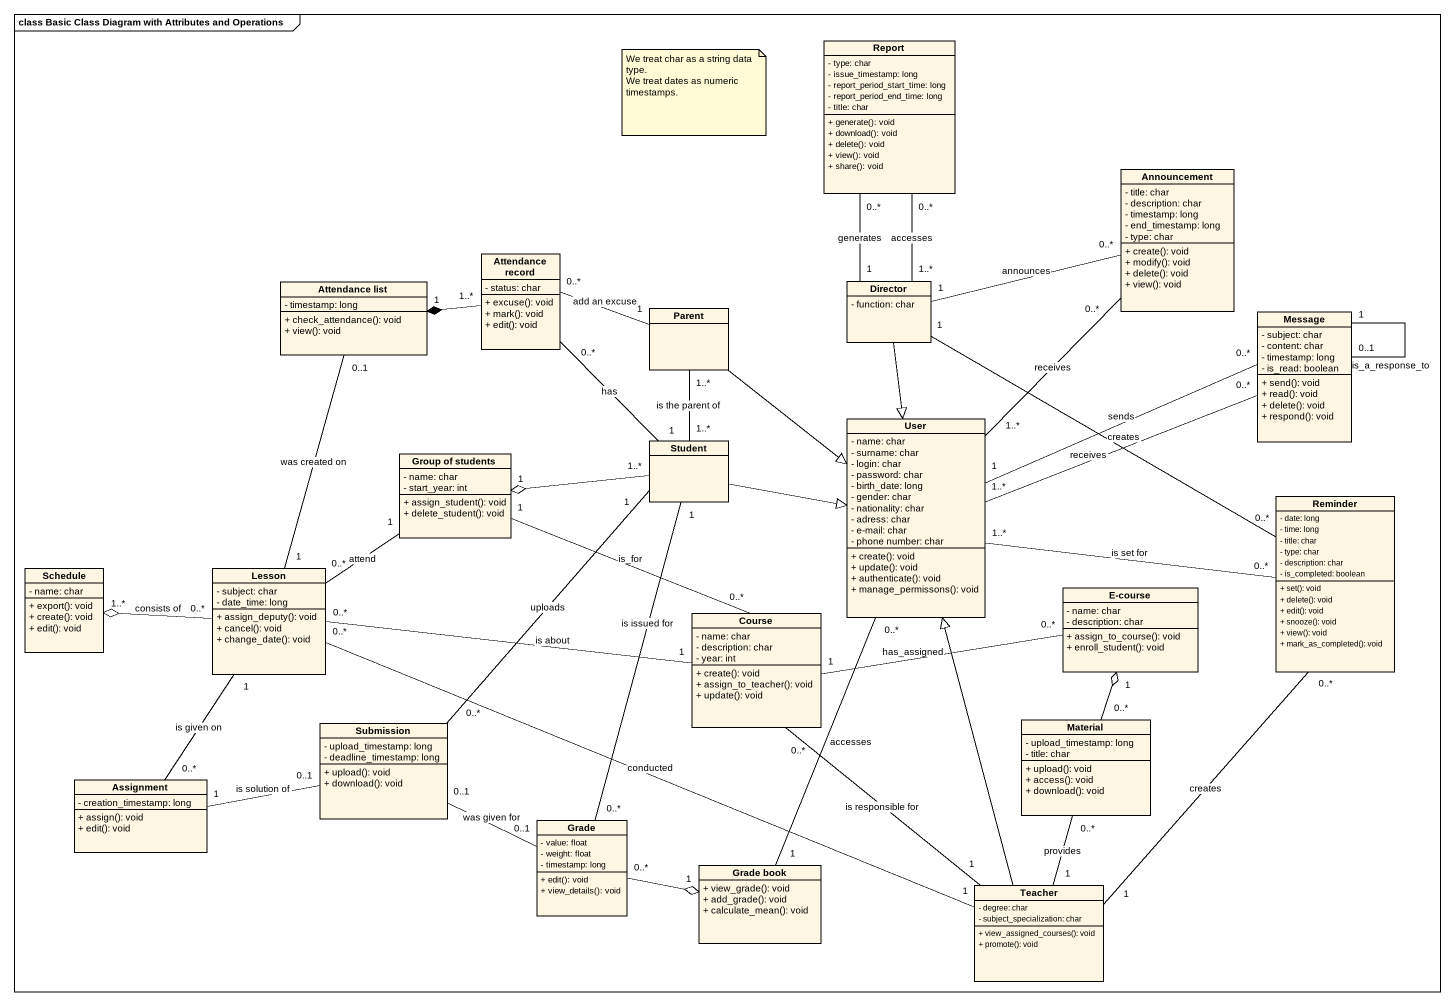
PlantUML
@startuml
mainframe class Basic Class Diagram with Attributes and Operations
hide circle
hide empty members
skinparam classAttributeIconSize 0
class Report {
  - type: char
  - issue_timestamp: long
  - report_period_start_time: long
  - report_period_end_time: long
  - title: char
  + generate(): void
  + download(): void
  + delete(): void
  + view(): void
  + share(): void
}
class Announcement {
  - title: char
  - description: char
  - timestamp: long
  - end_timestamp: long
  - type: char
  + create(): void
  + modify(): void
  + delete(): void
  + view(): void
}
class "Attendance record" as Attendance_record {
  - status: char
  + excuse(): void
  + mark(): void
  + edit(): void
}
class "Attendance list" as Attendance_list {
  - timestamp: long
  + check_attendance(): void
  + view(): void
}
class Director {
  - function: char
}
class Parent
class Message {
  - subject: char
  - content: char
  - timestamp: long
  - is_read: boolean
  + send(): void
  + read(): void
  + delete(): void
  + respond(): void
}
class "Group of students" as Group_of_students {
  - name: char
  - start_year: int
  + assign_student(): void
  + delete_student(): void
}
class Student
class User {
  - name: char
  - surname: char
  - login: char
  - password: char
  - birth_date: long
  - gender: char
  - nationality: char
  - adress: char
  - e-mail: char
  - phone number: char
  + create(): void
  + update(): void
  + authenticate(): void
  + manage_permissons(): void
}
class Reminder {
  - date: long
  - time: long
  - title: char
  - type: char
  - description: char
  - is_completed: boolean
  + set(): void
  + delete(): void
  + edit(): void
  + snooze(): void
  + view(): void
  + mark_as_completed(): void
}
class Schedule {
  - name: char
  + export(): void
  + create(): void
  + edit(): void
}
class Lesson {
  - subject: char
  - date_time: long
  + assign_deputy(): void
  + cancel(): void
  + change_date(): void
}
class Course {
  - name: char
  - description: char
  - year: int
  + create(): void
  + assign_to_teacher(): void
  + update(): void
}
class "E-course" as E_course {
  - name: char
  - description: char
  + assign_to_course(): void
  + enroll_student(): void
}
class Submission {
  - upload_timestamp: long
  - deadline_timestamp: long
  + upload(): void
  + download(): void
}
class Material {
  - upload_timestamp: long
  - title: char
  + upload(): void
  + access(): void
  + download(): void
}
class Assignment {
  - creation_timestamp: long
  + assign(): void
  + edit(): void
}
class Grade {
  - value: float
  - weight: float
  - timestamp: long
  + edit(): void
  + view_details(): void
}
class "Grade book" as Grade_book {
  + view_grade(): void
  + add_grade(): void
  + calculate_mean(): void
}
class Teacher {
  - degree: char
  - subject_specialization: char
  + view_assigned_courses(): void
  + promote(): void
}
Report "0..*" -- "1..*" Director : accesses
Report "0..*" -- "1" Director : generates
Announcement "0..*" -- "1..*" User : receives
Attendance_record "1..*" -left-* "1" Attendance_list
Attendance_record "0..*" -- "1" Student : has
Attendance_list "0..1" -- "1" Lesson : was created on
Director "1" -right- "0..*" Announcement : announces
Director --|> User
Director "1" -- "0..*" Reminder : creates
Parent "1" -left- "0..*" Attendance_record : add an excuse
Parent "1..*" -- "1..*" Student : is the parent of
Parent --|> User
Message "0..1" -- "1" Message : is_a_response_to
Message "0..*" -left- "1..*" User : receives
Group_of_students "1" -- "0..*" Lesson : attend
Group_of_students "1" -right- "0..*" Course : is_for
Student "1..*" -left-o "1" Group_of_students
Student -right-|> User
Student "1" -- "0..*" Grade : is issued for
User "1" -right- "0..*" Message : sends
User "1..*" -right- "0..*" Reminder : is set for
Lesson "0..*" -left-o "1..*" Schedule : consists of
Lesson "1" -- "0..*" Assignment : is given on
Course "1" -left- "0..*" Lesson : is about
Course "1" -right- "0..*" E_course : has_assigned
Submission "0..*" -up- "1" Student : uploads
Submission "0..1" -right- "0..1" Grade : was given for
Material "0..*" -up-o "1" E_course
Material "0..*" -- "1" Teacher : provides
Assignment "1" -right- "0..1" Submission : is solution of
Grade "0..*" -right-o "1" Grade_book
Grade_book "1" -up- "0..*" User : accesses
Teacher -up-|> User
Teacher "1" -up- "0..*" Reminder : creates
Teacher "1" -left- "0..*" Lesson : conducted
Teacher "1" -up- "0..*" Course : is responsible for
note as N1
  We treat char as a string data type.
  We treat dates as numeric timestamps.
end note
@enduml
